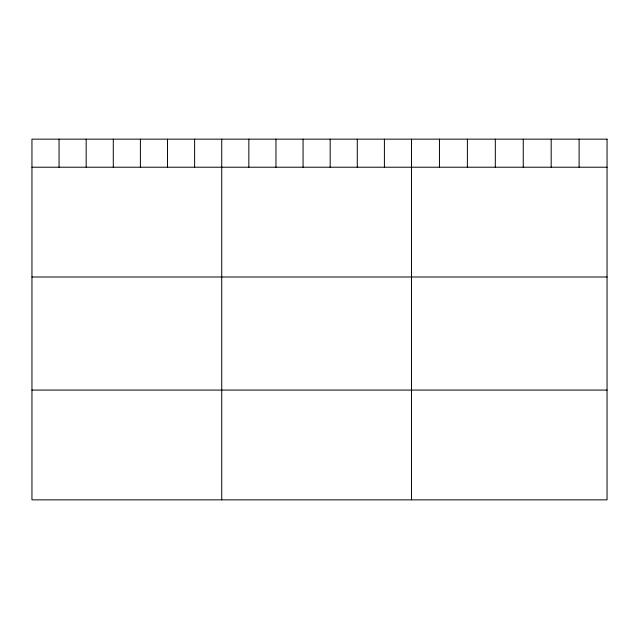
<?xml version="1.0" encoding="UTF-8"?>
<svg xmlns="http://www.w3.org/2000/svg" width="639" height="639" viewBox="0 0 639 639"><rect width="100%" height="100%" fill="white"/><g stroke="black" fill="none" stroke-linecap="round" stroke-linejoin="round"><path stroke-width="0.96" d="M31.95 167.218L607.05 167.218M31.95 276.991L607.05 276.991M31.95 390.078L607.05 390.078M579.118 139.15L579.118 167.218M551.185 139.15L551.185 167.218M523.253 139.15L523.253 167.218M495.313 139.15L495.313 167.218M467.381 139.15L467.381 167.218M439.448 139.15L439.448 167.218M411.516 139.15L411.516 499.85M384.406 139.15L384.406 167.218M357.289 139.15L357.289 167.218M330.179 139.15L330.179 167.218M303.07 139.15L303.07 167.218M275.96 139.15L275.96 167.218M248.843 139.15L248.843 167.218M221.733 139.15L221.733 499.85M194.623 139.15L194.623 167.218M167.506 139.15L167.506 167.218M140.396 139.15L140.396 167.218M113.287 139.15L113.287 167.218M86.177 139.15L86.177 167.218M59.06 139.15L59.06 167.218M607.05 139.15L31.95 139.15L31.95 499.85L607.05 499.85L607.05 139.15"/></g></svg>
